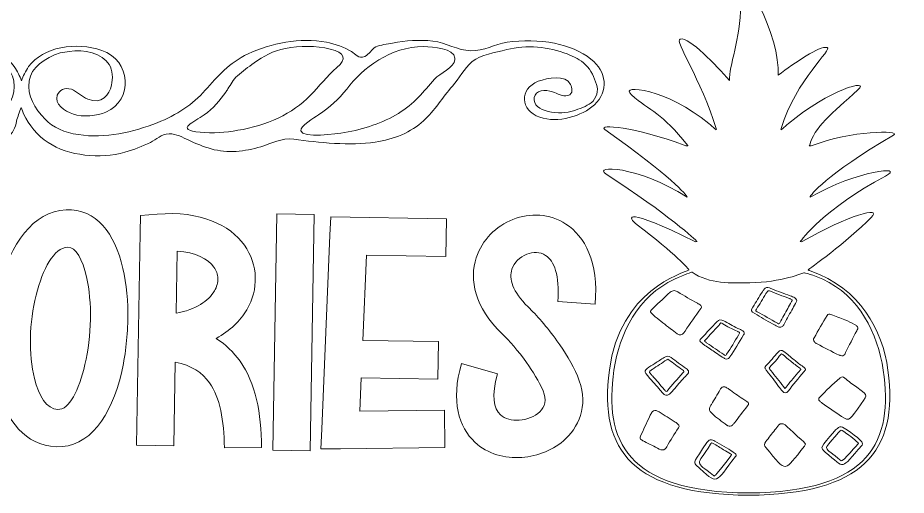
# Model space of a CAD drawing. Header units: inches. Extents: x 0.42 to 5.57, y -5.8 to -0.43.
# Drawn here: x 2.977 to 5.494, y -3.378 to -2.026 of the extents above; entities that cross this region are included whole.
import ezdxf

# ---------------------------------------------------------------- set-up
doc = ezdxf.new("R2010")
doc.units = ezdxf.units.IN
doc.header["$MEASUREMENT"] = 0
doc.layers.add('Layer 1', color=7, linetype='Continuous')

# ---------------------------------------------------------------- blocks, each defined once
blk = doc.blocks.new('block 275')
at = {"layer": 'Layer 1', "lineweight": 0}
blk.add_open_spline([(4.7832, -2.8726), (4.7973, -2.8839), (4.8116, -2.8952), (4.8259, -2.9064), (4.8323, -2.9114), (4.8389, -2.9162), (4.8455, -2.9212), (4.8477, -2.9228), (4.8502, -2.924), (4.8534, -2.924), (4.8569, -2.9239), (4.8598, -2.9228), (4.8616, -2.9206), (4.8637, -2.9182), (4.8657, -2.9157), (4.8674, -2.9131), (4.8816, -2.8916), (4.8964, -2.8702), (4.9122, -2.8492), (4.9125, -2.8488), (4.9128, -2.8484), (4.9131, -2.848), (4.9152, -2.8454), (4.9145, -2.8431), (4.9121, -2.8408), (4.9094, -2.8383), (4.906, -2.8363), (4.9025, -2.8344), (4.8836, -2.8242), (4.8653, -2.8133), (4.8472, -2.8024), (4.8457, -2.8015), (4.8441, -2.8006), (4.8425, -2.7998), (4.8386, -2.7981), (4.8347, -2.7981), (4.8309, -2.8), (4.827, -2.8019), (4.8237, -2.8042), (4.8209, -2.8069), (4.7674, -2.8593), (4.7655, -2.8538), (4.7717, -2.8615), (4.7749, -2.8655), (4.7789, -2.8692), (4.7832, -2.8726)], degree=3, knots=[0, 0, 0, 0, 1, 1, 1, 2, 2, 2, 3, 3, 3, 4, 4, 4, 5, 5, 5, 6, 6, 6, 7, 7, 7, 8, 8, 8, 9, 9, 9, 10, 10, 10, 11, 11, 11, 12, 12, 12, 13, 13, 13, 14, 14, 14, 15, 15, 15, 15], dxfattribs=at)
blk = doc.blocks.new('block 274')
at = {"layer": 'Layer 1'}
blk.add_blockref('block 275', (0, 0), dxfattribs=at)
blk = doc.blocks.new('block 277')
at = {"layer": 'Layer 1', "lineweight": 0}
blk.add_open_spline([(5.3074, -2.9825), (5.3128, -2.9843), (5.3171, -2.9832), (5.3198, -2.9793), (5.3208, -2.9777), (5.3216, -2.976), (5.3225, -2.9743), (5.3325, -2.9536), (5.3426, -2.9328), (5.354, -2.9125), (5.355, -2.9107), (5.3559, -2.9089), (5.3568, -2.907), (5.3581, -2.904), (5.3574, -2.9013), (5.3545, -2.899), (5.3524, -2.8974), (5.3501, -2.8959), (5.3477, -2.8945), (5.3389, -2.8898), (5.33, -2.8853), (5.3204, -2.8815), (5.3073, -2.8763), (5.2941, -2.8711), (5.2809, -2.866), (5.2754, -2.8638), (5.273, -2.8643), (5.2702, -2.8687), (5.2564, -2.8895), (5.2453, -2.9112), (5.233, -2.9325), (5.2319, -2.9342), (5.2312, -2.9361), (5.2313, -2.938), (5.2312, -2.9403), (5.2322, -2.9422), (5.2339, -2.9439), (5.236, -2.9461), (5.2386, -2.9477), (5.2414, -2.9493), (5.2616, -2.9606), (5.2825, -2.9711), (5.304, -2.9811), (5.3051, -2.9816), (5.3062, -2.9821), (5.3074, -2.9825)], degree=3, knots=[0, 0, 0, 0, 1, 1, 1, 2, 2, 2, 3, 3, 3, 4, 4, 4, 5, 5, 5, 6, 6, 6, 7, 7, 7, 8, 8, 8, 9, 9, 9, 10, 10, 10, 11, 11, 11, 12, 12, 12, 13, 13, 13, 14, 14, 14, 15, 15, 15, 15], dxfattribs=at)
blk = doc.blocks.new('block 276')
at = {"layer": 'Layer 1'}
blk.add_blockref('block 277', (0, 0), dxfattribs=at)
blk = doc.blocks.new('block 279')
at = {"layer": 'Layer 1', "lineweight": 0}
blk.add_open_spline([(5.3109, -3.1549), (5.3347, -3.1713), (5.3348, -3.1642), (5.3664, -3.1189), (5.3872, -3.0892), (5.3893, -3.099), (5.3365, -3.0595), (5.3309, -3.0553), (5.3252, -3.0511), (5.3201, -3.0465), (5.3151, -3.0422), (5.3125, -3.0419), (5.3071, -3.046), (5.3066, -3.0463), (5.3062, -3.0467), (5.3058, -3.047), (5.2852, -3.0638), (5.2673, -3.0822), (5.2491, -3.1004), (5.245, -3.1044), (5.2452, -3.1073), (5.2492, -3.1115), (5.2512, -3.1136), (5.2536, -3.1155), (5.256, -3.1173), (5.2736, -3.1304), (5.2927, -3.1423), (5.3109, -3.1549)], degree=3, knots=[0, 0, 0, 0, 1, 1, 1, 2, 2, 2, 3, 3, 3, 4, 4, 4, 5, 5, 5, 6, 6, 6, 7, 7, 7, 8, 8, 8, 9, 9, 9, 9], dxfattribs=at)
blk = doc.blocks.new('block 278')
at = {"layer": 'Layer 1'}
blk.add_blockref('block 279', (0, 0), dxfattribs=at)
blk = doc.blocks.new('block 281')
at = {"layer": 'Layer 1', "lineweight": 0}
blk.add_open_spline([(5.1488, -3.1776), (5.147, -3.1762), (5.1448, -3.1753), (5.1417, -3.1755), (5.1378, -3.1752), (5.135, -3.1765), (5.133, -3.1792), (5.1295, -3.1839), (5.1259, -3.1885), (5.1223, -3.193), (5.1136, -3.2042), (5.1045, -3.2151), (5.0962, -3.2264), (5.0919, -3.2322), (5.0917, -3.2377), (5.0964, -3.2433), (5.1587, -3.3171), (5.1455, -3.3129), (5.2062, -3.2387), (5.2134, -3.23), (5.2068, -3.232), (5.1565, -3.1841), (5.1541, -3.1819), (5.1515, -3.1797), (5.1488, -3.1776)], degree=3, knots=[0, 0, 0, 0, 1, 1, 1, 2, 2, 2, 3, 3, 3, 4, 4, 4, 5, 5, 5, 6, 6, 6, 7, 7, 7, 8, 8, 8, 8], dxfattribs=at)
blk = doc.blocks.new('block 280')
at = {"layer": 'Layer 1'}
blk.add_blockref('block 281', (0, 0), dxfattribs=at)
blk = doc.blocks.new('block 283')
at = {"layer": 'Layer 1', "lineweight": 0}
blk.add_open_spline([(4.8396, -3.1708), (4.8243, -3.1613), (4.8091, -3.1518), (4.7939, -3.1423), (4.7925, -3.1414), (4.7911, -3.1407), (4.7897, -3.14), (4.7835, -3.137), (4.779, -3.1376), (4.7746, -3.142), (4.7734, -3.1433), (4.7724, -3.1448), (4.7716, -3.1463), (4.7699, -3.1494), (4.7683, -3.1526), (4.7668, -3.1558), (4.7582, -3.1742), (4.7497, -3.1926), (4.741, -3.211), (4.7391, -3.215), (4.7401, -3.2182), (4.744, -3.2212), (4.7466, -3.2231), (4.7495, -3.2248), (4.7525, -3.2263), (4.7665, -3.2333), (4.7806, -3.2403), (4.7946, -3.2472), (4.8009, -3.2503), (4.8068, -3.2518), (4.8115, -3.2465), (4.8131, -3.2447), (4.8146, -3.2427), (4.8158, -3.2406), (4.8262, -3.2227), (4.8375, -3.2051), (4.8487, -3.1875), (4.8497, -3.186), (4.8507, -3.1846), (4.8505, -3.183), (4.8506, -3.1808), (4.8495, -3.1791), (4.848, -3.1775), (4.8457, -3.1749), (4.8427, -3.1728), (4.8396, -3.1708)], degree=3, knots=[0, 0, 0, 0, 1, 1, 1, 2, 2, 2, 3, 3, 3, 4, 4, 4, 5, 5, 5, 6, 6, 6, 7, 7, 7, 8, 8, 8, 9, 9, 9, 10, 10, 10, 11, 11, 11, 12, 12, 12, 13, 13, 13, 14, 14, 14, 15, 15, 15, 15], dxfattribs=at)
blk = doc.blocks.new('block 282')
at = {"layer": 'Layer 1'}
blk.add_blockref('block 283', (0, 0), dxfattribs=at)
blk = doc.blocks.new('block 285')
at = {"layer": 'Layer 1', "lineweight": 0}
blk.add_open_spline([(5.0314, -3.1054), (5.0173, -3.0967), (5.0046, -3.0868), (4.9911, -3.0774), (4.9886, -3.0757), (4.9861, -3.0739), (4.9833, -3.0724), (4.9798, -3.0705), (4.9762, -3.0706), (4.9725, -3.0725), (4.9694, -3.0741), (4.9681, -3.0765), (4.9668, -3.0788), (4.959, -3.093), (4.9507, -3.107), (4.942, -3.1208), (4.9402, -3.1236), (4.939, -3.1265), (4.9376, -3.1294), (4.9369, -3.1309), (4.9364, -3.1325), (4.9365, -3.1341), (4.9367, -3.1391), (4.9401, -3.143), (4.944, -3.1467), (4.9565, -3.1591), (4.9723, -3.1692), (4.9868, -3.1803), (4.9872, -3.1807), (4.9877, -3.181), (4.9883, -3.1812), (4.9934, -3.1839), (4.998, -3.1835), (5.0018, -3.1798), (5.0039, -3.1777), (5.0057, -3.1755), (5.0074, -3.1733), (5.0197, -3.1572), (5.0319, -3.141), (5.0446, -3.1251), (5.0491, -3.1194), (5.0487, -3.1171), (5.0422, -3.1124), (5.0388, -3.1099), (5.0351, -3.1077), (5.0314, -3.1054)], degree=3, knots=[0, 0, 0, 0, 1, 1, 1, 2, 2, 2, 3, 3, 3, 4, 4, 4, 5, 5, 5, 6, 6, 6, 7, 7, 7, 8, 8, 8, 9, 9, 9, 10, 10, 10, 11, 11, 11, 12, 12, 12, 13, 13, 13, 14, 14, 14, 15, 15, 15, 15], dxfattribs=at)
blk = doc.blocks.new('block 284')
at = {"layer": 'Layer 1'}
blk.add_blockref('block 285', (0, 0), dxfattribs=at)
blk = doc.blocks.new('block 273')
at = {"layer": 'Layer 1'}
for name in ['block 274', 'block 276', 'block 278', 'block 284', 'block 282', 'block 280']:
    blk.add_blockref(name, (0, 0), dxfattribs=at)
blk = doc.blocks.new('block 289')
at = {"layer": 'Layer 1', "lineweight": 0}
for points, knots in [([(5.1154, -2.8929), (5.0986, -2.8833), (5.0818, -2.8736), (5.0651, -2.8639), (5.0538, -2.8574), (5.0534, -2.8555), (5.0595, -2.8456), (5.0685, -2.831), (5.0774, -2.8163), (5.0865, -2.8017), (5.088, -2.7992), (5.0898, -2.7968), (5.0917, -2.7945), (5.0958, -2.7898), (5.0999, -2.789), (5.1066, -2.7912), (5.109, -2.792), (5.1112, -2.7929), (5.1135, -2.7938), (5.1306, -2.8007), (5.1481, -2.807), (5.1655, -2.8134), (5.17, -2.815), (5.1744, -2.8167), (5.1782, -2.8191), (5.1839, -2.8227), (5.1853, -2.8259), (5.1826, -2.8311), (5.1794, -2.837), (5.1759, -2.8429), (5.1726, -2.8489), (5.1648, -2.863), (5.1571, -2.8772), (5.1493, -2.8914), (5.1478, -2.894), (5.1463, -2.8967), (5.1442, -2.8992), (5.1424, -2.9012), (5.1401, -2.9025), (5.1369, -2.9023), (5.134, -2.9025), (5.1317, -2.9017), (5.1295, -2.9005), (5.1248, -2.898), (5.12, -2.8955), (5.1154, -2.8929)], [0, 0, 0, 0, 1, 1, 1, 2, 2, 2, 3, 3, 3, 4, 4, 4, 5, 5, 5, 6, 6, 6, 7, 7, 7, 8, 8, 8, 9, 9, 9, 10, 10, 10, 11, 11, 11, 12, 12, 12, 13, 13, 13, 14, 14, 14, 15, 15, 15, 15]), ([(5.0719, -2.8583), (5.0909, -2.8692), (5.1099, -2.88), (5.129, -2.8908), (5.1337, -2.8935), (5.1339, -2.8935), (5.1361, -2.8895), (5.1399, -2.8827), (5.1435, -2.8758), (5.1473, -2.869), (5.1546, -2.8559), (5.162, -2.8429), (5.1692, -2.8298), (5.1719, -2.8249), (5.1714, -2.8244), (5.1652, -2.8218), (5.1645, -2.8215), (5.1637, -2.8212), (5.163, -2.8209), (5.1442, -2.814), (5.1253, -2.8074), (5.107, -2.7997), (5.1061, -2.7994), (5.1051, -2.799), (5.1044, -2.7988), (5.1028, -2.7989), (5.1023, -2.7996), (5.1018, -2.8003), (5.1001, -2.8025), (5.0982, -2.8047), (5.0968, -2.8071), (5.0877, -2.8219), (5.0788, -2.8367), (5.0698, -2.8515), (5.0673, -2.8556), (5.0673, -2.8557), (5.0719, -2.8583)], [0, 0, 0, 0, 1, 1, 1, 2, 2, 2, 3, 3, 3, 4, 4, 4, 5, 5, 5, 6, 6, 6, 7, 7, 7, 8, 8, 8, 9, 9, 9, 10, 10, 10, 11, 11, 11, 12, 12, 12, 12])]:
    blk.add_open_spline(points, degree=3, knots=knots, dxfattribs=at)
blk = doc.blocks.new('block 288')
at = {"layer": 'Layer 1'}
blk.add_blockref('block 289', (0, 0), dxfattribs=at)
blk = doc.blocks.new('block 287')
at = {"layer": 'Layer 1'}
blk.add_blockref('block 288', (0, 0), dxfattribs=at)
blk = doc.blocks.new('block 292')
at = {"layer": 'Layer 1', "lineweight": 0}
for points, knots in [([(4.9144, -2.9331), (4.9288, -2.9177), (4.9431, -2.9024), (4.9575, -2.8871), (4.9635, -2.8807), (4.9687, -2.88), (4.9775, -2.8843), (4.9788, -2.885), (4.9799, -2.8857), (4.9811, -2.8864), (4.9943, -2.8943), (5.0079, -2.9017), (5.0225, -2.908), (5.0257, -2.9094), (5.0287, -2.9109), (5.0314, -2.9128), (5.0338, -2.9146), (5.0354, -2.9166), (5.0352, -2.9193), (5.0353, -2.9211), (5.0344, -2.9227), (5.0334, -2.9243), (5.0208, -2.9452), (5.0083, -2.9661), (4.9947, -2.9866), (4.9941, -2.9875), (4.9935, -2.9884), (4.9928, -2.9892), (4.9898, -2.9925), (4.9859, -2.9933), (4.981, -2.9914), (4.9782, -2.9902), (4.9756, -2.9888), (4.9731, -2.9872), (4.9669, -2.9832), (4.9608, -2.9791), (4.9548, -2.9749), (4.9444, -2.9679), (4.9341, -2.9607), (4.9238, -2.9536), (4.9211, -2.9518), (4.9184, -2.9499), (4.9159, -2.9479), (4.9078, -2.9417), (4.9077, -2.9402), (4.9144, -2.9331)], [0, 0, 0, 0, 1, 1, 1, 2, 2, 2, 3, 3, 3, 4, 4, 4, 5, 5, 5, 6, 6, 6, 7, 7, 7, 8, 8, 8, 9, 9, 9, 10, 10, 10, 11, 11, 11, 12, 12, 12, 13, 13, 13, 14, 14, 14, 15, 15, 15, 15]), ([(4.9263, -2.9447), (4.9273, -2.9455), (4.9284, -2.9463), (4.9295, -2.947), (4.9455, -2.9579), (4.9614, -2.9689), (4.9773, -2.9797), (4.9787, -2.9807), (4.98, -2.9819), (4.9826, -2.9824), (4.9835, -2.9811), (4.9844, -2.98), (4.9852, -2.9789), (4.9971, -2.961), (5.008, -2.9427), (5.0192, -2.9245), (5.0198, -2.9235), (5.0203, -2.9225), (5.0209, -2.9214), (5.0228, -2.9175), (5.0227, -2.9173), (5.0183, -2.9151), (5.0174, -2.9146), (5.0165, -2.9142), (5.0156, -2.9138), (5.0009, -2.9075), (4.9872, -2.9002), (4.9741, -2.8923), (4.9726, -2.8915), (4.9714, -2.8903), (4.969, -2.8901), (4.9667, -2.8928), (4.9644, -2.8955), (4.962, -2.8981), (4.9497, -2.9114), (4.9374, -2.9247), (4.9253, -2.938), (4.922, -2.9416), (4.9213, -2.941), (4.9263, -2.9447)], [0, 0, 0, 0, 1, 1, 1, 2, 2, 2, 3, 3, 3, 4, 4, 4, 5, 5, 5, 6, 6, 6, 7, 7, 7, 8, 8, 8, 9, 9, 9, 10, 10, 10, 11, 11, 11, 12, 12, 12, 13, 13, 13, 13])]:
    blk.add_open_spline(points, degree=3, knots=knots, dxfattribs=at)
blk = doc.blocks.new('block 291')
at = {"layer": 'Layer 1'}
blk.add_blockref('block 292', (0, 0), dxfattribs=at)
blk = doc.blocks.new('block 290')
at = {"layer": 'Layer 1'}
blk.add_blockref('block 291', (0, 0), dxfattribs=at)
blk = doc.blocks.new('block 295')
at = {"layer": 'Layer 1', "lineweight": 0}
for points, knots in [([(4.8751, -3.0236), (4.8781, -3.027), (4.8782, -3.0305), (4.8751, -3.034), (4.8706, -3.0389), (4.8662, -3.0439), (4.8618, -3.0488), (4.8511, -3.0606), (4.8405, -3.0724), (4.8306, -3.0844), (4.8284, -3.087), (4.8262, -3.0896), (4.8234, -3.0919), (4.8213, -3.0936), (4.8189, -3.0949), (4.8147, -3.0949), (4.8119, -3.0949), (4.809, -3.0935), (4.8069, -3.0913), (4.8037, -3.0879), (4.8005, -3.0845), (4.7974, -3.081), (4.7861, -3.0682), (4.7754, -3.0551), (4.7638, -3.0425), (4.7611, -3.0396), (4.7587, -3.0365), (4.7566, -3.0333), (4.7526, -3.0273), (4.7533, -3.0241), (4.7598, -3.0195), (4.7671, -3.0145), (4.7746, -3.0096), (4.782, -3.0047), (4.7908, -2.999), (4.7996, -2.9933), (4.8085, -2.9876), (4.8157, -2.983), (4.8208, -2.9829), (4.8277, -2.9879), (4.842, -2.9984), (4.8561, -3.0091), (4.8707, -3.0194), (4.8724, -3.0206), (4.8738, -3.0221), (4.8751, -3.0236)], [0, 0, 0, 0, 1, 1, 1, 2, 2, 2, 3, 3, 3, 4, 4, 4, 5, 5, 5, 6, 6, 6, 7, 7, 7, 8, 8, 8, 9, 9, 9, 10, 10, 10, 11, 11, 11, 12, 12, 12, 13, 13, 13, 14, 14, 14, 15, 15, 15, 15]), ([(4.8599, -3.0226), (4.8469, -3.0134), (4.8338, -3.0043), (4.8216, -2.9944), (4.8195, -2.9927), (4.8181, -2.9928), (4.8158, -2.9943), (4.8021, -3.0035), (4.7883, -3.0125), (4.7746, -3.0216), (4.7734, -3.0224), (4.7723, -3.0231), (4.7712, -3.0239), (4.7657, -3.028), (4.7655, -3.0286), (4.7693, -3.0334), (4.7711, -3.0358), (4.773, -3.0381), (4.7751, -3.0404), (4.7868, -3.0528), (4.7975, -3.0657), (4.8084, -3.0785), (4.8101, -3.0805), (4.8119, -3.0825), (4.8136, -3.0844), (4.8156, -3.0842), (4.816, -3.0836), (4.8165, -3.0831), (4.8309, -3.0657), (4.8467, -3.0489), (4.8615, -3.0317), (4.8654, -3.0272), (4.8653, -3.0263), (4.8599, -3.0226)], [0, 0, 0, 0, 1, 1, 1, 2, 2, 2, 3, 3, 3, 4, 4, 4, 5, 5, 5, 6, 6, 6, 7, 7, 7, 8, 8, 8, 9, 9, 9, 10, 10, 10, 11, 11, 11, 11])]:
    blk.add_open_spline(points, degree=3, knots=knots, dxfattribs=at)
blk = doc.blocks.new('block 294')
at = {"layer": 'Layer 1'}
blk.add_blockref('block 295', (0, 0), dxfattribs=at)
blk = doc.blocks.new('block 293')
at = {"layer": 'Layer 1'}
blk.add_blockref('block 294', (0, 0), dxfattribs=at)
blk = doc.blocks.new('block 298')
at = {"layer": 'Layer 1', "lineweight": 0}
for points, knots in [([(5.1762, -2.9943), (5.1847, -3.0012), (5.1929, -3.0083), (5.2025, -3.0144), (5.2038, -3.0152), (5.205, -3.0162), (5.2061, -3.0171), (5.2089, -3.0196), (5.2095, -3.0223), (5.2071, -3.0252), (5.206, -3.0264), (5.2051, -3.0277), (5.204, -3.0289), (5.1882, -3.0466), (5.1737, -3.0649), (5.1595, -3.0834), (5.1551, -3.0893), (5.1485, -3.0894), (5.1436, -3.0836), (5.1398, -3.0791), (5.1361, -3.0746), (5.1327, -3.0699), (5.1224, -3.0555), (5.1112, -3.0415), (5.1001, -3.0275), (5.0984, -3.0253), (5.0968, -3.023), (5.0954, -3.0206), (5.0946, -3.0193), (5.0942, -3.0179), (5.0938, -3.017), (5.094, -3.0148), (5.0949, -3.0133), (5.0963, -3.012), (5.109, -2.9994), (5.1194, -2.9856), (5.1312, -2.9725), (5.1362, -2.9669), (5.1413, -2.9664), (5.1475, -2.9713), (5.1572, -2.9789), (5.1667, -2.9866), (5.1762, -2.9943)], [0, 0, 0, 0, 1, 1, 1, 2, 2, 2, 3, 3, 3, 4, 4, 4, 5, 5, 5, 6, 6, 6, 7, 7, 7, 8, 8, 8, 9, 9, 9, 10, 10, 10, 11, 11, 11, 12, 12, 12, 13, 13, 13, 14, 14, 14, 14]), ([(5.1662, -2.9978), (5.159, -2.9918), (5.1518, -2.9858), (5.1444, -2.9799), (5.1412, -2.9773), (5.1405, -2.9773), (5.1382, -2.9802), (5.1286, -2.9922), (5.1187, -3.0041), (5.1076, -3.0154), (5.1059, -3.0172), (5.1058, -3.0189), (5.1074, -3.0208), (5.1084, -3.022), (5.1092, -3.0233), (5.1102, -3.0246), (5.1226, -3.0397), (5.1349, -3.0549), (5.1461, -3.0705), (5.1473, -3.0722), (5.1486, -3.0738), (5.1505, -3.0761), (5.1529, -3.0732), (5.1547, -3.0712), (5.1563, -3.0691), (5.1674, -3.0547), (5.179, -3.0406), (5.1914, -3.0267), (5.1923, -3.0257), (5.1931, -3.0245), (5.1941, -3.0235), (5.1961, -3.0214), (5.1956, -3.0198), (5.1929, -3.0182), (5.1832, -3.012), (5.1748, -3.0049), (5.1662, -2.9978)], [0, 0, 0, 0, 1, 1, 1, 2, 2, 2, 3, 3, 3, 4, 4, 4, 5, 5, 5, 6, 6, 6, 7, 7, 7, 8, 8, 8, 9, 9, 9, 10, 10, 10, 11, 11, 11, 12, 12, 12, 12])]:
    blk.add_open_spline(points, degree=3, knots=knots, dxfattribs=at)
blk = doc.blocks.new('block 297')
at = {"layer": 'Layer 1'}
blk.add_blockref('block 298', (0, 0), dxfattribs=at)
blk = doc.blocks.new('block 296')
at = {"layer": 'Layer 1'}
blk.add_blockref('block 297', (0, 0), dxfattribs=at)
blk = doc.blocks.new('block 301')
at = {"layer": 'Layer 1', "lineweight": 0}
for points, knots in [([(5.0097, -3.2597), (5.0112, -3.2609), (5.0123, -3.2623), (5.0123, -3.264), (5.0125, -3.2656), (5.0115, -3.2668), (5.0105, -3.2681), (4.9508, -3.3437), (4.964, -3.354), (4.8981, -3.2921), (4.8909, -3.2854), (4.8929, -3.2824), (4.9294, -3.229), (4.9304, -3.2276), (4.9316, -3.2262), (4.9329, -3.2249), (4.9366, -3.2211), (4.9405, -3.2202), (4.9463, -3.2222), (4.9485, -3.2229), (4.9505, -3.2239), (4.9523, -3.225), (4.9696, -3.2352), (4.9868, -3.2455), (5.0041, -3.2557), (5.0061, -3.2569), (5.0079, -3.2583), (5.0097, -3.2597)], [0, 0, 0, 0, 1, 1, 1, 2, 2, 2, 3, 3, 3, 4, 4, 4, 5, 5, 5, 6, 6, 6, 7, 7, 7, 8, 8, 8, 9, 9, 9, 9]), ([(4.9966, -3.2608), (4.99, -3.257), (4.9834, -3.253), (4.9768, -3.2491), (4.9669, -3.2432), (4.9569, -3.2373), (4.9469, -3.2314), (4.9438, -3.2295), (4.9431, -3.2296), (4.941, -3.232), (4.9406, -3.2324), (4.9403, -3.2328), (4.94, -3.2333), (4.8981, -3.2995), (4.8948, -3.2786), (4.9478, -3.3219), (4.9487, -3.3226), (4.9494, -3.3235), (4.9508, -3.3237), (4.9523, -3.3233), (4.952, -3.3242), (4.9981, -3.2657), (4.9999, -3.2634), (4.999, -3.2622), (4.9966, -3.2608)], [0, 0, 0, 0, 1, 1, 1, 2, 2, 2, 3, 3, 3, 4, 4, 4, 5, 5, 5, 6, 6, 6, 7, 7, 7, 8, 8, 8, 8])]:
    blk.add_open_spline(points, degree=3, knots=knots, dxfattribs=at)
blk = doc.blocks.new('block 300')
at = {"layer": 'Layer 1'}
blk.add_blockref('block 301', (0, 0), dxfattribs=at)
blk = doc.blocks.new('block 299')
at = {"layer": 'Layer 1'}
blk.add_blockref('block 300', (0, 0), dxfattribs=at)
blk = doc.blocks.new('block 304')
at = {"layer": 'Layer 1', "lineweight": 0}
for points in [[(5.3695, -3.2363), (5.3042, -3.3071), (5.3247, -3.3051), (5.2648, -3.2557), (5.2487, -3.2425), (5.2507, -3.2437), (5.2917, -3.1954), (5.2945, -3.1922), (5.2983, -3.1894), (5.3019, -3.1867), (5.3069, -3.1829), (5.3126, -3.1845), (5.3179, -3.1879), (5.3417, -3.2034), (5.3778, -3.2273), (5.3695, -3.2363)], [(5.3587, -3.2312), (5.3583, -3.2276), (5.3273, -3.205), (5.3258, -3.2039), (5.311, -3.193), (5.3107, -3.1927), (5.3074, -3.1957), (5.3041, -3.1987), (5.3009, -3.2017), (5.2982, -3.205), (5.2551, -3.2568), (5.2592, -3.236), (5.3094, -3.2809), (5.3136, -3.2846), (5.3584, -3.2316), (5.3587, -3.2312)]]:
    blk.add_open_spline(points, degree=3, knots=[0, 0, 0, 0, 1, 1, 1, 2, 2, 2, 3, 3, 3, 4, 4, 4, 5, 5, 5, 5], dxfattribs=at)
blk = doc.blocks.new('block 303')
at = {"layer": 'Layer 1'}
blk.add_blockref('block 304', (0, 0), dxfattribs=at)
blk = doc.blocks.new('block 302')
at = {"layer": 'Layer 1'}
blk.add_blockref('block 303', (0, 0), dxfattribs=at)
blk = doc.blocks.new('block 286')
at = {"layer": 'Layer 1'}
for name in ['block 287', 'block 290', 'block 296', 'block 293', 'block 302', 'block 299']:
    blk.add_blockref(name, (0, 0), dxfattribs=at)
blk = doc.blocks.new('block 272')
at = {"layer": 'Layer 1'}
for name in ['block 286', 'block 273']:
    blk.add_blockref(name, (0, 0), dxfattribs=at)
blk = doc.blocks.new('block 361')
at = {"layer": 'Layer 1', "lineweight": 0}
for points in [[(2.926, -2.7855), (2.9146, -2.8314), (2.9081, -2.8815), (2.9069, -2.931), (2.906, -2.9811), (2.9106, -3.0302), (2.9211, -3.073), (2.9449, -3.1675), (2.9979, -3.2368), (3.0857, -3.2408), (3.18, -3.2456), (3.2421, -3.1522), (3.2706, -3.0323), (3.2817, -2.9854), (3.2876, -2.9335), (3.2889, -2.8821), (3.2897, -2.8304), (3.2853, -2.7795), (3.2751, -2.7357), (3.252, -2.6365), (3.2002, -2.5663), (3.1139, -2.5702), (3.0201, -2.5739), (2.9557, -2.6681), (2.926, -2.7855)], [(3.1184, -2.6759), (3.1422, -2.675), (3.1604, -2.7102), (3.1718, -2.7596), (3.18, -2.7955), (3.1836, -2.8377), (3.1829, -2.8802), (3.1821, -2.9232), (3.177, -2.9677), (3.1671, -3.0083), (3.1503, -3.0804), (3.1229, -3.1367), (3.0903, -3.1352), (3.0586, -3.1337), (3.0367, -3.0976), (3.0241, -3.0475), (3.0156, -3.0132), (3.0119, -2.9736), (3.0129, -2.9331), (3.0136, -2.8924), (3.0194, -2.8504), (3.0291, -2.8115), (3.048, -2.7368), (3.0797, -2.6774), (3.1184, -2.6759)]]:
    blk.add_open_spline(points, degree=3, knots=[0, 0, 0, 0, 1, 1, 1, 2, 2, 2, 3, 3, 3, 4, 4, 4, 5, 5, 5, 6, 6, 6, 7, 7, 7, 8, 8, 8, 8], dxfattribs=at)
blk = doc.blocks.new('block 360')
at = {"layer": 'Layer 1'}
blk.add_blockref('block 361', (0, 0), dxfattribs=at)
blk = doc.blocks.new('block 363')
at = {"layer": 'Layer 1', "lineweight": 0}
for points, knots in [([(3.4193, -3.2385), (3.4193, -3.2385), (3.4234, -3.0011), (3.4234, -3.0011), (3.4684, -3.0107), (3.4998, -3.0307), (3.5203, -3.0598), (3.55, -3.1021), (3.5617, -3.1654), (3.5623, -3.2437), (3.5623, -3.2437), (3.668, -3.2431), (3.668, -3.2431), (3.6672, -3.1436), (3.6504, -3.0606), (3.6067, -2.9986), (3.5886, -2.9729), (3.5661, -2.9512), (3.5391, -2.9341), (3.5786, -2.9125), (3.6077, -2.8842), (3.6258, -2.8528), (3.6429, -2.8236), (3.651, -2.7921), (3.65, -2.7608), (3.649, -2.7287), (3.6385, -2.6975), (3.619, -2.6701), (3.5776, -2.6127), (3.4949, -2.572), (3.3724, -2.5821), (3.3724, -2.5821), (3.3246, -2.586), (3.3246, -2.586), (3.3246, -2.586), (3.3238, -2.634), (3.3238, -2.634), (3.3238, -2.634), (3.3137, -3.2366), (3.3137, -3.2366), (3.3137, -3.2366), (3.4193, -3.2385), (3.4193, -3.2385)], [0, 0, 0, 0, 1, 1, 1, 2, 2, 2, 3, 3, 3, 4, 4, 4, 5, 5, 5, 6, 6, 6, 7, 7, 7, 8, 8, 8, 9, 9, 9, 10, 10, 10, 11, 11, 11, 12, 12, 12, 13, 13, 13, 14, 14, 14, 14]), ([(3.4286, -2.6869), (3.4815, -2.6904), (3.516, -2.7083), (3.5329, -2.7318), (3.5399, -2.7418), (3.5438, -2.7526), (3.5439, -2.7639), (3.5444, -2.7755), (3.5413, -2.7877), (3.5342, -2.7995), (3.5177, -2.8277), (3.4818, -2.8522), (3.4258, -2.8628), (3.4258, -2.8628), (3.4286, -2.6869), (3.4286, -2.6869)], [0, 0, 0, 0, 1, 1, 1, 2, 2, 2, 3, 3, 3, 4, 4, 4, 5, 5, 5, 5])]:
    blk.add_open_spline(points, degree=3, knots=knots, dxfattribs=at)
blk = doc.blocks.new('block 362')
at = {"layer": 'Layer 1'}
blk.add_blockref('block 363', (0, 0), dxfattribs=at)
blk = doc.blocks.new('block 365')
at = {"layer": 'Layer 1', "lineweight": 0}
blk.add_lwpolyline([(3.8054, -3.2523), (3.817, -2.5833), (3.7108, -2.5814), (3.6992, -3.2506), (3.8054, -3.2523)], dxfattribs=at)
blk = doc.blocks.new('block 364')
at = {"layer": 'Layer 1'}
blk.add_blockref('block 365', (0, 0), dxfattribs=at)
blk = doc.blocks.new('block 367')
at = {"layer": 'Layer 1', "lineweight": 0}
blk.add_lwpolyline([(4.1862, -3.1375), (3.9465, -3.14), (3.9503, -3.0457), (4.1673, -3.0494), (4.1692, -2.9432), (3.955, -2.9395), (3.9651, -2.6981), (4.1896, -2.702), (4.1915, -2.5958), (3.8638, -2.5901), (3.8613, -2.6417), (3.8383, -3.1911), (3.8361, -3.2466), (3.8916, -3.2463), (4.1868, -3.2433), (4.1862, -3.1375)], dxfattribs=at)
blk = doc.blocks.new('block 366')
at = {"layer": 'Layer 1'}
blk.add_blockref('block 367', (0, 0), dxfattribs=at)
blk = doc.blocks.new('block 369')
at = {"layer": 'Layer 1', "lineweight": 0}
blk.add_open_spline([(4.2342, -3.0051), (4.2031, -3.1128), (4.2264, -3.1853), (4.2723, -3.2281), (4.3081, -3.2614), (4.3571, -3.2747), (4.4048, -3.2712), (4.4507, -3.2679), (4.4968, -3.2493), (4.529, -3.2182), (4.5734, -3.176), (4.5942, -3.114), (4.5625, -3.0403), (4.5478, -3.0064), (4.527, -2.9719), (4.5043, -2.9405), (4.4765, -2.9014), (4.446, -2.867), (4.4229, -2.8447), (4.3782, -2.8018), (4.3682, -2.7647), (4.3768, -2.7381), (4.383, -2.7186), (4.3993, -2.7034), (4.4189, -2.6956), (4.4369, -2.6884), (4.457, -2.6884), (4.4722, -2.6988), (4.4964, -2.7146), (4.5129, -2.7547), (4.5072, -2.8295), (4.5072, -2.8295), (4.6131, -2.837), (4.6131, -2.837), (4.6221, -2.717), (4.5838, -2.6451), (4.5302, -2.6101), (4.484, -2.5797), (4.4281, -2.5782), (4.3798, -2.5971), (4.3327, -2.6157), (4.2925, -2.6545), (4.276, -2.7057), (4.2561, -2.7674), (4.2702, -2.8449), (4.3494, -2.9212), (4.3689, -2.94), (4.3947, -2.969), (4.4183, -3.0021), (4.4366, -3.0278), (4.4534, -3.0554), (4.4652, -3.0822), (4.4761, -3.1078), (4.47, -3.1281), (4.456, -3.1416), (4.4414, -3.1555), (4.4196, -3.1642), (4.3976, -3.1656), (4.3772, -3.1672), (4.3575, -3.1625), (4.3445, -3.1504), (4.3257, -3.1328), (4.3182, -3.0963), (4.3362, -3.0342), (4.3362, -3.0342), (4.2342, -3.0051), (4.2342, -3.0051)], degree=3, knots=[0, 0, 0, 0, 1, 1, 1, 2, 2, 2, 3, 3, 3, 4, 4, 4, 5, 5, 5, 6, 6, 6, 7, 7, 7, 8, 8, 8, 9, 9, 9, 10, 10, 10, 11, 11, 11, 12, 12, 12, 13, 13, 13, 14, 14, 14, 15, 15, 15, 16, 16, 16, 17, 17, 17, 18, 18, 18, 19, 19, 19, 20, 20, 20, 21, 21, 21, 22, 22, 22, 22], dxfattribs=at)
blk = doc.blocks.new('block 368')
at = {"layer": 'Layer 1'}
blk.add_blockref('block 369', (0, 0), dxfattribs=at)
blk = doc.blocks.new('block 353')
at = {"layer": 'Layer 1'}
for name in ['block 360', 'block 362', 'block 364', 'block 366', 'block 368']:
    blk.add_blockref(name, (0, 0), dxfattribs=at)
blk = doc.blocks.new('block 372')
at = {"layer": 'Layer 1', "lineweight": 0}
for points, knots in [([(5.2303, -2.387), (5.2271, -2.3883), (5.2232, -2.3882), (5.2195, -2.3888), (5.219, -2.3877), (5.2207, -2.3877), (5.2208, -2.387), (5.2313, -2.3382), (5.2846, -2.2954), (5.3574, -2.2302), (5.3945, -2.1971), (5.2762, -2.2281), (5.1602, -2.3257), (5.1545, -2.3306), (5.1489, -2.3355), (5.1433, -2.3404), (5.1422, -2.3413), (5.141, -2.3422), (5.1398, -2.3433), (5.1384, -2.3419), (5.1392, -2.3409), (5.1395, -2.3399), (5.1815, -2.2005), (5.2884, -2.114), (5.2701, -2.11), (5.2481, -2.1052), (5.1796, -2.1523), (5.1312, -2.1885), (5.1394, -2.0861), (5.0227, -1.8453), (5.0245, -1.9902), (5.0257, -2.0855), (4.9907, -2.1647), (4.9935, -2.2033), (4.9559, -2.1611), (4.88, -2.0804), (4.8539, -2.0861), (4.8356, -2.0901), (4.9138, -2.2005), (4.9557, -2.3399), (4.956, -2.3409), (4.9568, -2.3419), (4.9554, -2.3433), (4.9542, -2.3422), (4.953, -2.3413), (4.9519, -2.3404), (4.9463, -2.3355), (4.9407, -2.3306), (4.935, -2.3257), (4.819, -2.2281), (4.6781, -2.2112), (4.7157, -2.244), (4.7692, -2.2907), (4.8016, -2.2947), (4.8744, -2.387), (4.8748, -2.3876), (4.8762, -2.3877), (4.8757, -2.3888), (4.872, -2.3882), (4.8682, -2.3883), (4.8649, -2.387), (4.7258, -2.3339), (4.6182, -2.3266), (4.6405, -2.3425), (4.8287, -2.4765), (4.8724, -2.5278), (4.8736, -2.5339), (4.7327, -2.4446), (4.6026, -2.4423), (4.6444, -2.4693), (4.8229, -2.5844), (4.8981, -2.6553), (4.9014, -2.6599), (4.8992, -2.6605), (4.8971, -2.6603), (4.8955, -2.6595), (4.6939, -2.5591), (4.7026, -2.5902), (4.7317, -2.612), (4.8418, -2.6945), (4.8786, -2.7397), (4.8791, -2.7401), (4.8607, -2.7495), (4.6838, -2.7963), (4.653, -3.0238), (4.6215, -3.2562), (4.726, -3.3754), (5.0476, -3.3781), (5.3692, -3.3754), (5.4737, -3.2562), (5.4422, -3.0238), (5.4268, -2.9097), (5.3643, -2.7928), (5.2223, -2.7424), (5.2164, -2.7403), (5.2188, -2.7415), (5.2161, -2.7401), (5.2166, -2.7397), (5.3268, -2.6599), (5.3947, -2.5918), (5.4294, -2.5571), (5.3297, -2.5854), (5.1997, -2.6595), (5.1982, -2.6604), (5.196, -2.6605), (5.1938, -2.6599), (5.1971, -2.6553), (5.2612, -2.5664), (5.4352, -2.4743), (5.4941, -2.4432), (5.3574, -2.4577), (5.2216, -2.5339), (5.2228, -2.5278), (5.2642, -2.4722), (5.4582, -2.3584), (5.4838, -2.3435), (5.3321, -2.346), (5.2303, -2.387)], [0, 0, 0, 0, 1, 1, 1, 2, 2, 2, 3, 3, 3, 4, 4, 4, 5, 5, 5, 6, 6, 6, 7, 7, 7, 8, 8, 8, 9, 9, 9, 10, 10, 10, 11, 11, 11, 12, 12, 12, 13, 13, 13, 14, 14, 14, 15, 15, 15, 16, 16, 16, 17, 17, 17, 18, 18, 18, 19, 19, 19, 20, 20, 20, 21, 21, 21, 22, 22, 22, 23, 23, 23, 24, 24, 24, 25, 25, 25, 26, 26, 26, 27, 27, 27, 28, 28, 28, 29, 29, 29, 30, 30, 30, 31, 31, 31, 32, 32, 32, 33, 33, 33, 34, 34, 34, 35, 35, 35, 36, 36, 36, 37, 37, 37, 38, 38, 38, 39, 39, 39, 39]), ([(5.2044, -2.7479), (5.2044, -2.7479), (5.2324, -2.7545), (5.2574, -2.7661), (5.3608, -2.814), (5.4137, -2.9193), (5.429, -3.0242), (5.4578, -3.2221), (5.3961, -3.3693), (5.0476, -3.3715), (4.6991, -3.3693), (4.6374, -3.2221), (4.6662, -3.0242), (4.6815, -2.9193), (4.7344, -2.814), (4.8378, -2.7661), (4.8653, -2.7534), (4.8872, -2.7461), (4.8872, -2.7461), (4.9354, -2.7811), (5.0004, -2.7772), (5.0508, -2.7766), (5.1403, -2.7755), (5.2044, -2.7479), (5.2044, -2.7479)], [0, 0, 0, 0, 1, 1, 1, 2, 2, 2, 3, 3, 3, 4, 4, 4, 5, 5, 5, 6, 6, 6, 7, 7, 7, 8, 8, 8, 8])]:
    blk.add_open_spline(points, degree=3, knots=knots, dxfattribs=at)
blk = doc.blocks.new('block 371')
at = {"layer": 'Layer 1'}
blk.add_blockref('block 372', (0, 0), dxfattribs=at)
blk = doc.blocks.new('block 370')
at = {"layer": 'Layer 1'}
blk.add_blockref('block 371', (0, 0), dxfattribs=at)
blk = doc.blocks.new('block 413')
at = {"layer": 'Layer 1', "lineweight": 0}
for points, knots in [([(4.2646, -2.1502), (4.2891, -2.1299), (4.3292, -2.1246), (4.3625, -2.1162), (4.418, -2.1021), (4.482, -2.1078), (4.5336, -2.1285), (4.5528, -2.1361), (4.5714, -2.1452), (4.5849, -2.1585), (4.6028, -2.1762), (4.6095, -2.1937), (4.6168, -2.2151), (4.6224, -2.2314), (4.6174, -2.2543), (4.6012, -2.2669), (4.5885, -2.2768), (4.5674, -2.284), (4.5513, -2.2896), (4.516, -2.3019), (4.4335, -2.2941), (4.4402, -2.2522), (4.4436, -2.23), (4.4708, -2.2283), (4.4924, -2.2357), (4.505, -2.2399), (4.5211, -2.2501), (4.5357, -2.2462), (4.5517, -2.2419), (4.5478, -2.224), (4.5431, -2.2145), (4.5292, -2.1857), (4.4777, -2.1968), (4.4515, -2.2057), (4.3975, -2.2279), (4.4002, -2.2878), (4.4557, -2.3075), (4.5071, -2.3258), (4.576, -2.3043), (4.6106, -2.2724), (4.6524, -2.2339), (4.6455, -2.1785), (4.6009, -2.143), (4.573, -2.1209), (4.5363, -2.106), (4.4979, -2.0983), (4.454, -2.0895), (4.4077, -2.0888), (4.3632, -2.0955), (4.3276, -2.1009), (4.2977, -2.1202), (4.26, -2.1193), (4.2228, -2.1185), (4.1909, -2.0967), (4.1534, -2.0921), (4.1151, -2.0874), (4.0758, -2.0904), (4.0384, -2.0978), (4.0249, -2.1005), (4.0034, -2.1029), (3.9915, -2.1087), (3.9783, -2.1153), (3.9738, -2.1291), (3.96, -2.1353), (3.9414, -2.1436), (3.9349, -2.1284), (3.9222, -2.1212), (3.9042, -2.111), (3.8735, -2.0989), (3.8516, -2.095), (3.776, -2.0814), (3.6949, -2.0977), (3.6294, -2.1282), (3.5751, -2.1535), (3.5438, -2.1919), (3.5083, -2.2313), (3.4723, -2.2711), (3.4278, -2.3011), (3.372, -2.3233), (3.3062, -2.3496), (3.2232, -2.3684), (3.149, -2.3569), (3.109, -2.3507), (3.0767, -2.3373), (3.0546, -2.3135), (3.0248, -2.2816), (3.0028, -2.2473), (3.0093, -2.2049), (3.015, -2.1676), (3.0527, -2.1384), (3.0974, -2.1257), (3.1054, -2.1235), (3.1147, -2.1226), (3.1231, -2.1212), (3.1647, -2.1143), (3.2165, -2.1271), (3.236, -2.1583), (3.2464, -2.1749), (3.2469, -2.1986), (3.2426, -2.2166), (3.236, -2.2438), (3.2162, -2.2724), (3.1753, -2.2567), (3.157, -2.2497), (3.1464, -2.2351), (3.1288, -2.2285), (3.1106, -2.2218), (3.0943, -2.2318), (3.0891, -2.2454), (3.08, -2.2692), (3.1093, -2.2906), (3.1346, -2.2994), (3.1596, -2.3081), (3.2037, -2.3033), (3.2269, -2.2931), (3.3047, -2.2588), (3.2984, -2.1462), (3.215, -2.1183), (3.1436, -2.0929), (3.047, -2.1087), (3.0079, -2.1644), (2.9987, -2.1776), (2.9919, -2.1909), (2.9875, -2.2044), (2.983, -2.1909), (2.9762, -2.1776), (2.967, -2.1644), (2.9279, -2.1087), (2.8313, -2.0929), (2.76, -2.1183), (2.7102, -2.136), (2.689, -2.1806), (2.694, -2.2211), (2.6964, -2.24), (2.7047, -2.2629), (2.7226, -2.2767), (2.7476, -2.296), (2.8067, -2.299), (2.8388, -2.29), (2.8569, -2.2849), (2.8887, -2.274), (2.8865, -2.2551), (2.8838, -2.2325), (2.8374, -2.2473), (2.8192, -2.2486), (2.7918, -2.2505), (2.7617, -2.2457), (2.7429, -2.2289), (2.7243, -2.2123), (2.7274, -2.1767), (2.7389, -2.1583), (2.7584, -2.1271), (2.8102, -2.1143), (2.8518, -2.1212), (2.8603, -2.1226), (2.8695, -2.1235), (2.8775, -2.1257), (2.9222, -2.1384), (2.9599, -2.1676), (2.9656, -2.2049), (2.9721, -2.2473), (2.9501, -2.2816), (2.9203, -2.3135), (2.8982, -2.3373), (2.8659, -2.3507), (2.8259, -2.3569), (2.7518, -2.3684), (2.6687, -2.3496), (2.6029, -2.3233), (2.5472, -2.3011), (2.5026, -2.2711), (2.4666, -2.2313), (2.4311, -2.1919), (2.3998, -2.1535), (2.3455, -2.1282), (2.2801, -2.0977), (2.199, -2.0814), (2.1234, -2.095), (2.1015, -2.0989), (2.0707, -2.111), (2.0527, -2.1212), (2.04, -2.1284), (2.0336, -2.1436), (2.0149, -2.1353), (2.0011, -2.1291), (1.9967, -2.1153), (1.9834, -2.1087), (1.9716, -2.1029), (1.95, -2.1005), (1.9365, -2.0978), (1.8991, -2.0904), (1.8599, -2.0874), (1.8215, -2.0921), (1.784, -2.0967), (1.7521, -2.1185), (1.7149, -2.1193), (1.6773, -2.1202), (1.6473, -2.1009), (1.6117, -2.0955), (1.5673, -2.0888), (1.5209, -2.0895), (1.477, -2.0983), (1.4386, -2.106), (1.402, -2.1209), (1.374, -2.143), (1.3294, -2.1785), (1.3226, -2.2339), (1.3644, -2.2724), (1.3989, -2.3043), (1.4678, -2.3258), (1.5192, -2.3075), (1.5617, -2.2924), (1.5763, -2.2488), (1.5464, -2.2202), (1.5246, -2.1994), (1.4363, -2.1863), (1.4264, -2.2232), (1.4174, -2.257), (1.5281, -2.2104), (1.5347, -2.2522), (1.5414, -2.2941), (1.4589, -2.3019), (1.4237, -2.2896), (1.4075, -2.284), (1.3864, -2.2768), (1.3737, -2.2669), (1.3576, -2.2543), (1.3525, -2.2314), (1.3581, -2.2151), (1.3654, -2.1937), (1.3721, -2.1762), (1.3901, -2.1585), (1.4035, -2.1452), (1.4221, -2.1361), (1.4414, -2.1285), (1.4929, -2.1078), (1.5569, -2.1021), (1.6124, -2.1162), (1.6664, -2.1298), (1.7236, -2.1473), (1.7542, -2.1876), (1.7625, -2.1986), (1.765, -2.2111), (1.772, -2.2221), (1.7798, -2.2342), (1.7932, -2.2452), (1.8023, -2.257), (1.8215, -2.2818), (1.8376, -2.3077), (1.8646, -2.3281), (1.8966, -2.3523), (1.9387, -2.3678), (1.9802, -2.3805), (2.0419, -2.3994), (2.1057, -2.3943), (2.1682, -2.381), (2.1962, -2.375), (2.2197, -2.3661), (2.249, -2.3714), (2.2751, -2.3762), (2.2975, -2.3891), (2.3224, -2.3963), (2.3635, -2.4083), (2.413, -2.4051), (2.4552, -2.3968), (2.4768, -2.3926), (2.5002, -2.3864), (2.5182, -2.3759), (2.5351, -2.3659), (2.5454, -2.3543), (2.5694, -2.3548), (2.59, -2.3552), (2.6029, -2.3666), (2.619, -2.3747), (2.6304, -2.3805), (2.6419, -2.3864), (2.6537, -2.3913), (2.6981, -2.4097), (2.7552, -2.4126), (2.8039, -2.4159), (2.816, -2.4167), (2.8285, -2.4174), (2.8404, -2.4161), (2.8629, -2.4135), (2.8858, -2.403), (2.9055, -2.394), (2.9212, -2.3867), (2.9359, -2.3771), (2.9475, -2.3663), (2.9632, -2.3516), (2.9706, -2.3374), (2.9738, -2.3188), (2.9761, -2.3056), (2.9822, -2.2932), (2.987, -2.2804), (2.9889, -2.2867), (2.9914, -2.2931), (2.9944, -2.2996), (3.0077, -2.3283), (3.0333, -2.3601), (3.063, -2.3794), (3.1208, -2.417), (3.21, -2.4268), (3.2806, -2.407), (3.3058, -2.3998), (3.3301, -2.3903), (3.3528, -2.3791), (3.3703, -2.3704), (3.3831, -2.3552), (3.4055, -2.3548), (3.4265, -2.3543), (3.4443, -2.3649), (3.4614, -2.3729), (3.4816, -2.3824), (3.5032, -2.3907), (3.5251, -2.3972), (3.5709, -2.4106), (3.6208, -2.4046), (3.6652, -2.3913), (3.6976, -2.3817), (3.7229, -2.3653), (3.7592, -2.3701), (3.829, -2.3794), (3.9196, -2.3889), (3.9898, -2.3784), (4.0428, -2.3705), (4.0915, -2.3502), (4.1266, -2.3178), (4.1578, -2.2891), (4.1805, -2.2512), (4.2084, -2.2198), (4.2282, -2.1974), (4.2404, -2.1701), (4.2646, -2.1502)], [0, 0, 0, 0, 1, 1, 1, 2, 2, 2, 3, 3, 3, 4, 4, 4, 5, 5, 5, 6, 6, 6, 7, 7, 7, 8, 8, 8, 9, 9, 9, 10, 10, 10, 11, 11, 11, 12, 12, 12, 13, 13, 13, 14, 14, 14, 15, 15, 15, 16, 16, 16, 17, 17, 17, 18, 18, 18, 19, 19, 19, 20, 20, 20, 21, 21, 21, 22, 22, 22, 23, 23, 23, 24, 24, 24, 25, 25, 25, 26, 26, 26, 27, 27, 27, 28, 28, 28, 29, 29, 29, 30, 30, 30, 31, 31, 31, 32, 32, 32, 33, 33, 33, 34, 34, 34, 35, 35, 35, 36, 36, 36, 37, 37, 37, 38, 38, 38, 39, 39, 39, 40, 40, 40, 41, 41, 41, 42, 42, 42, 43, 43, 43, 44, 44, 44, 45, 45, 45, 46, 46, 46, 47, 47, 47, 48, 48, 48, 49, 49, 49, 50, 50, 50, 51, 51, 51, 52, 52, 52, 53, 53, 53, 54, 54, 54, 55, 55, 55, 56, 56, 56, 57, 57, 57, 58, 58, 58, 59, 59, 59, 60, 60, 60, 61, 61, 61, 62, 62, 62, 63, 63, 63, 64, 64, 64, 65, 65, 65, 66, 66, 66, 67, 67, 67, 68, 68, 68, 69, 69, 69, 70, 70, 70, 71, 71, 71, 72, 72, 72, 73, 73, 73, 74, 74, 74, 75, 75, 75, 76, 76, 76, 77, 77, 77, 78, 78, 78, 79, 79, 79, 80, 80, 80, 81, 81, 81, 82, 82, 82, 83, 83, 83, 84, 84, 84, 85, 85, 85, 86, 86, 86, 87, 87, 87, 88, 88, 88, 89, 89, 89, 90, 90, 90, 91, 91, 91, 92, 92, 92, 93, 93, 93, 94, 94, 94, 95, 95, 95, 96, 96, 96, 97, 97, 97, 98, 98, 98, 99, 99, 99, 100, 100, 100, 101, 101, 101, 102, 102, 102, 103, 103, 103, 104, 104, 104, 105, 105, 105, 106, 106, 106, 107, 107, 107, 108, 108, 108, 109, 109, 109, 110, 110, 110, 111, 111, 111, 111]), ([(3.6008, -2.3447), (3.5659, -2.3507), (3.5294, -2.3536), (3.4938, -2.3502), (3.4192, -2.3429), (3.4776, -2.32), (3.5054, -2.3011), (3.5305, -2.284), (3.5506, -2.2594), (3.5663, -2.2368), (3.5683, -2.2338), (3.5704, -2.2307), (3.5723, -2.2276), (3.5808, -2.2142), (3.5867, -2.2013), (3.5995, -2.1904), (3.6145, -2.1776), (3.6295, -2.1654), (3.6464, -2.154), (3.6737, -2.1358), (3.6994, -2.119), (3.7352, -2.1126), (3.7769, -2.1053), (3.8214, -2.1044), (3.8624, -2.1145), (3.9041, -2.1245), (3.9094, -2.1426), (3.8809, -2.167), (3.8523, -2.1914), (3.8312, -2.2203), (3.8057, -2.2465), (3.7562, -2.2972), (3.6808, -2.332), (3.6008, -2.3447)], [0, 0, 0, 0, 1, 1, 1, 2, 2, 2, 3, 3, 3, 4, 4, 4, 5, 5, 5, 6, 6, 6, 7, 7, 7, 8, 8, 8, 9, 9, 9, 10, 10, 10, 11, 11, 11, 11]), ([(4.1579, -2.1998), (4.1273, -2.2346), (4.099, -2.2703), (4.0556, -2.2966), (4.0113, -2.3234), (3.9577, -2.3419), (3.9031, -2.351), (3.8825, -2.3544), (3.7833, -2.3688), (3.7787, -2.3459), (3.7759, -2.3325), (3.818, -2.3092), (3.8293, -2.3012), (3.8622, -2.2778), (3.8859, -2.2579), (3.9089, -2.228), (3.9545, -2.1688), (4.0322, -2.1074), (4.1274, -2.1077), (4.1538, -2.1077), (4.2127, -2.1127), (4.2156, -2.14), (4.2157, -2.1414), (4.2157, -2.1429), (4.2156, -2.1444), (4.2131, -2.1669), (4.1727, -2.183), (4.1579, -2.1998)], [0, 0, 0, 0, 1, 1, 1, 2, 2, 2, 3, 3, 3, 4, 4, 4, 5, 5, 5, 6, 6, 6, 7, 7, 7, 8, 8, 8, 9, 9, 9, 9])]:
    blk.add_open_spline(points, degree=3, knots=knots, dxfattribs=at)
blk = doc.blocks.new('block 412')
at = {"layer": 'Layer 1'}
blk.add_blockref('block 413', (0, 0), dxfattribs=at)
blk = doc.blocks.new('block 411')
at = {"layer": 'Layer 1'}
blk.add_blockref('block 412', (0, 0), dxfattribs=at)
blk = doc.blocks.new('block 410')
at = {"layer": 'Layer 1'}
blk.add_blockref('block 411', (0, 0), dxfattribs=at)

msp = doc.modelspace()

# ---------------------------------------------------------------- block references
at = {"layer": 'Layer 1'}
for name in ['block 370', 'block 410', 'block 353', 'block 272']:
    msp.add_blockref(name, (0, 0), dxfattribs=at)

doc.saveas('drawing.dxf')
